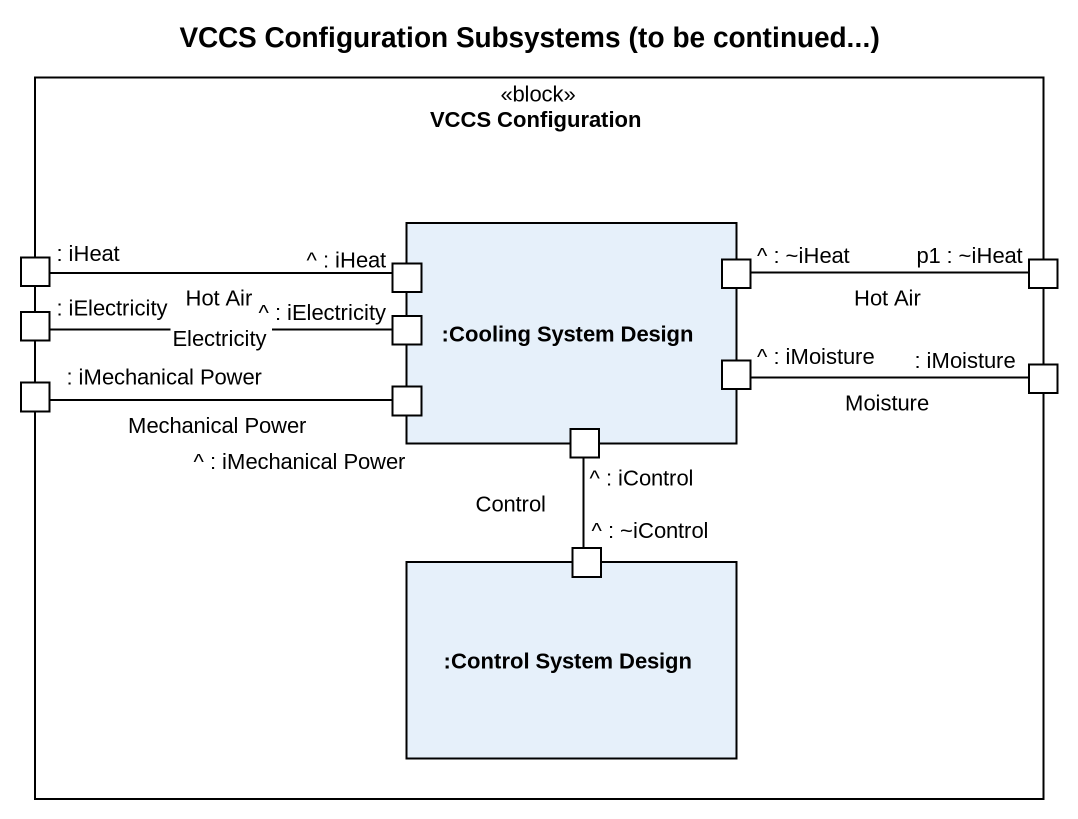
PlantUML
@startuml
title VCCS Configuration Subsystems (to be continued...)
rectangle "VCCS Configuration" as VCCS_Configuration <<block>> {
  port ": iHeat" as iHeat
  rectangle ":Cooling System Design" as Cooling_System_Design {
    port "^ : iHeat" as iHeat_2
    port "^ : ~iHeat" as iHeat_3
    port "^ : iElectricity" as iElectricity_2
    port "^ : iMoisture" as iMoisture
    port "^ : iMechanical Power" as iMechanical_Power_2
    port "^ : iControl" as iControl
  }
  port "p1 : ~iHeat" as p1_iHeat
  port ": iElectricity" as iElectricity
  port ": iMechanical Power" as iMechanical_Power
  port ": iMoisture" as iMoisture_2
  rectangle ":Control System Design" as Control_System_Design {
    port "^ : ~iControl" as iControl_2
  }
}
iHeat -right- iHeat_2 : Hot Air
p1_iHeat -left- iHeat_3 : Hot Air
iElectricity -right- iElectricity_2 : Electricity
iMechanical_Power -right- iMechanical_Power_2 : Mechanical Power
iMoisture_2 -left- iMoisture : Moisture
iControl_2 -up- iControl : Control
@enduml
